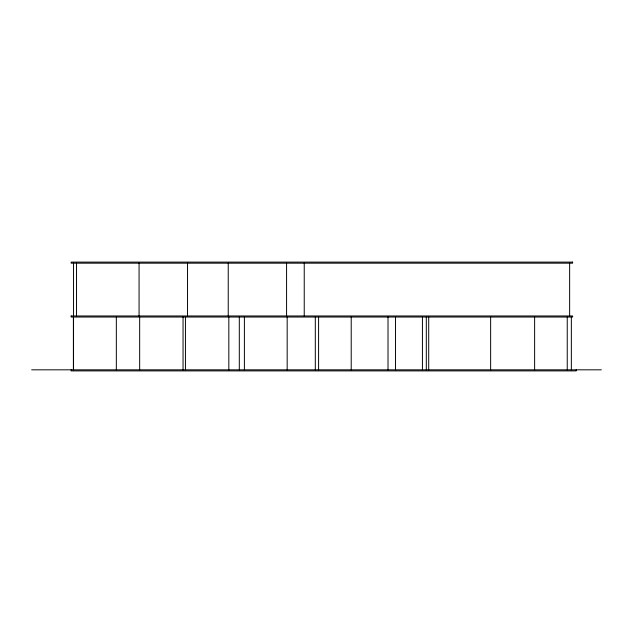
<?xml version="1.0" encoding="UTF-8"?>
<svg xmlns="http://www.w3.org/2000/svg" width="633" height="633" viewBox="0 0 633 633"><rect width="100%" height="100%" fill="white"/><g stroke="black" fill="none" stroke-linecap="round" stroke-linejoin="round"><path stroke-width="0.95" d="M71.149 369.822L71.149 370.898L576.22 370.898L576.22 369.822M228.236 315.962L228.236 263.178M244.393 369.822L244.393 317.038M286.575 315.962L286.575 263.178M315.305 369.822L315.305 317.038M395.49 369.822L395.49 317.038M422.425 369.822L422.425 317.038M428.707 369.822L428.707 317.038M534.624 369.822L534.624 317.038M31.65 369.822L601.35 369.822M571.346 317.038L571.346 369.822M569.637 263.178L569.637 315.962M567.239 317.038L567.239 369.822M490.638 317.038L490.638 369.822M426.31 317.038L426.31 369.822M388.013 317.038L388.013 369.822M351.212 317.038L351.212 369.822M318.597 317.038L318.597 369.822M304.236 263.178L304.236 315.962M287.176 317.038L287.176 369.822M239.306 317.038L239.306 369.822M228.829 317.038L228.829 369.822M187.542 263.178L187.542 315.962M185.445 317.038L185.445 369.822M183.048 317.038L183.048 369.822M139.664 317.038L139.664 369.822M139.07 263.178L139.07 315.962M116.33 317.038L116.33 369.822M76.53 263.178L76.53 315.962M73.539 263.178L73.539 315.962M73.539 317.038L73.539 369.822M73.388 317.038L73.388 369.822M71.149 315.962L71.149 317.038L572.628 317.038L572.628 315.962L71.149 315.962M572.628 262.102L71.149 262.102L71.149 263.178L572.628 263.178L572.628 262.102"/></g></svg>
